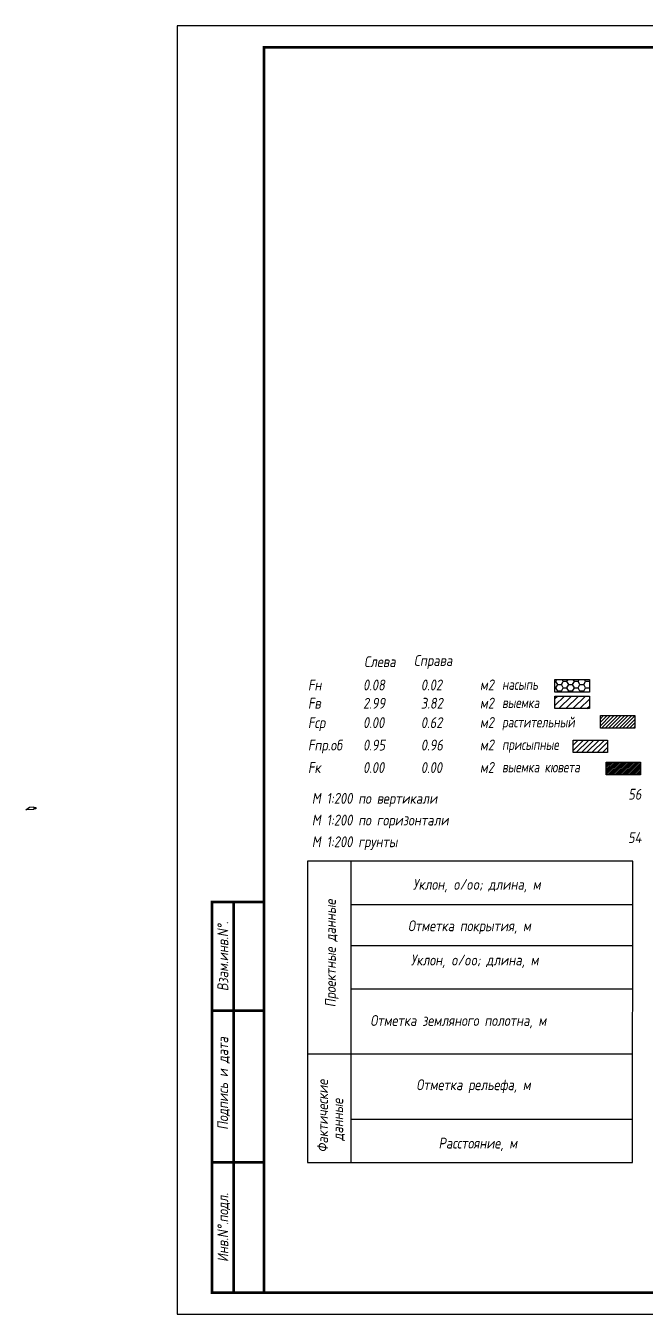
# Model space of a CAD drawing. Extents: x -717 to 1451, y -133302 to 233.
# Drawn here: x -65 to 77.9, y -66069.4 to -65772.4 of the extents above; entities that cross this region are included whole.
import ezdxf
from ezdxf.enums import TextEntityAlignment as Align

# ---------------------------------------------------------------- set-up
doc = ezdxf.new("R2010")
doc.units = 0
for name, color, linetype in [('Зарамочное оформление', 7, 'Continuous'), ('Линейка абсолютных высот', 7, 'Continuous'), ('Объем выемки', 7, 'Continuous'), ('Объем кюветов', 7, 'Continuous'), ('Объем насыпи', 7, 'Continuous'), ('Объем присыпных обочин', 7, 'Continuous'), ('Объем срезки растительного слоя', 7, 'Continuous'), ('Объём_2650', 7, 'Continuous'), ('Таблица', 7, 'Continuous')]:
    doc.layers.add(name, color=color, linetype=linetype)
for name, color, linetype, true_color in [('Объём_2563', 7, 'Continuous', 0xff8000), ('Объём_2570', 7, 'Continuous', 0x80ff00), ('Объём_2600', 7, 'Continuous', 0x808000), ('Объём_2620', 2, 'Continuous', 0xffff00)]:
    doc.layers.add(name, color=color, linetype=linetype, true_color=true_color)
doc.styles.add('М', font='romand.shx', dxfattribs={"width": 0.8, "oblique": 10, "height": 2.5})

# ---------------------------------------------------------------- blocks, each defined once
blk = doc.blocks.new('условные обозначения')
at = {"layer": 'Объём_2563'}
h = blk.add_hatch(dxfattribs=at)
h.set_pattern_fill('ANSI31', color=256, scale=0.3)
h.set_pattern_definition([(45, (-34.5, -100.5), (-0.673519, 0.673519), [])])
h.paths.add_polyline_path([(18.26, 7.53), (27.08, 7.53), (27.08, 4.62), (18.26, 4.62)])
at = {"layer": 'Объём_2570'}
h = blk.add_hatch(dxfattribs=at)
h.set_pattern_fill('ANSI31', color=3, scale=0.2)
h.set_pattern_definition([(45, (-32.9034, -100.5), (-0.4490128, 0.4490128), [])])
h.paths.add_polyline_path([(25.29, 13.16), (34.12, 13.16), (34.12, 10.25), (25.29, 10.25)])
at = {"layer": 'Объём_2600'}
h = blk.add_hatch(dxfattribs=at)
h.set_pattern_fill('ANSI31', color=6, scale=0.4)
h.set_pattern_definition([(45, (-34.5, -100.5), (-0.898026, 0.898026), [])])
h.paths.add_polyline_path([(13.63, 17.67), (22.46, 17.67), (22.46, 14.76), (13.63, 14.76)])
at = {"layer": 'Объём_2620'}
h = blk.add_hatch(dxfattribs=at)
h.set_pattern_fill('ANSI31', color=2, scale=0.1)
h.set_pattern_definition([(45, (-33.755, -100.5), (-0.2245064, 0.2245064), [])])
h.paths.add_polyline_path([(26.75, 2.41), (35.57, 2.41), (35.57, -0.5), (26.75, -0.5)])
at = {"layer": 'Объём_2650'}
h = blk.add_hatch(dxfattribs=at)
h.set_pattern_fill('HONEY', color=5, scale=0.3)
h.set_pattern_definition([(0, (-34.5, -100.5), (1.42875, 0.824889), [0.9525, -1.905]), (120, (-34.5, -100.5), (-1.42875, 0.824889), [0.9525, -1.905]), (60, (-34.5, -100.5), (3e-09, 1.6497784), [-1.905, 0.9525])])
h.paths.add_polyline_path([(13.63, 21.49), (22.46, 21.49), (22.46, 18.58), (13.63, 18.58)])
at = {"layer": 'Объём_2563'}
blk.add_lwpolyline([(18.26, 7.53), (27.08, 7.53), (27.08, 4.62), (18.26, 4.62)], close=True, dxfattribs=at)
at = {"layer": 'Объём_2620', "color": 2}
blk.add_lwpolyline([(26.75, 2.41), (35.57, 2.41), (35.57, -0.5), (26.75, -0.5)], close=True, dxfattribs=at)
at = {"layer": 'Объём_2650', "color": 5}
blk.add_lwpolyline([(13.63, 21.49), (22.46, 21.49), (22.46, 18.58), (13.63, 18.58)], close=True, dxfattribs=at)
at = {"layer": 'Объём_2650', "color": 6}
blk.add_lwpolyline([(13.63, 17.67), (22.46, 17.67), (22.46, 14.76), (13.63, 14.76)], close=True, dxfattribs=at)
at = {"layer": 'Объём_2650', "color": 3}
blk.add_lwpolyline([(25.29, 13.16), (34.12, 13.16), (34.12, 10.25), (25.29, 10.25)], close=True, dxfattribs=at)
at = {"layer": 'Объем насыпи', "color": 1, "style": 'М', "oblique": 10, "width": 0.8}
for s, p in [('насыпь', (0.09, 19.09)), ('выемка', (0.09, 14.89)), ('растительный', (0.09, 10.42)), ('присыпные', (0.09, 5.24)), ('выемка кювета', (0.09, 0.06))]:
    blk.add_text(s, height=2.5, dxfattribs=at).set_placement(p)

msp = doc.modelspace()

# ---------------------------------------------------------------- linework, layer by layer
at = {"layer": 'Объём_2563', "color": 250, "flags": 128}
msp.add_lwpolyline([(-64.112, -65952.531), (-63.211, -65952.495), (-63.211, -65952.636), (-62.712, -65952.636), (-62.712, -65952.905), (-63.012, -65952.911), (-63.195, -65953.095), (-65.012, -65953.131), (-64.112, -65952.531), (-64.112, -65952.531)], dxfattribs=at)
at = {"layer": 'Таблица', "linetype": 'Continuous', "flags": 128}
for points in [[(0, -65965), (-0.054, -66034.421)], [(75, -65965), (0, -65965)], [(10, -65965), (10, -66034.421)], [(74.946, -66034.421), (75, -65965)], [(10, -65975), (75, -65975)], [(10, -65984.421), (75, -65984.421)], [(9.946, -65994.421), (74.946, -65994.421)], [(-0.054, -66009.421), (74.946, -66009.421)], [(9.946, -66024.421), (74.946, -66024.421)], [(-0.054, -66034.421), (74.946, -66034.421)]]:
    msp.add_lwpolyline(points, dxfattribs=at)

# ---------------------------------------------------------------- block references
at = {"layer": 'Объём_2570', "xscale": 0.9}
msp.add_blockref('условные обозначения', (44.779, -65944.591), dxfattribs=at)

# ---------------------------------------------------------------- texts
at = {"style": 'М', "oblique": 10, "width": 0.8}
msp.add_text('М 1:200 грунты', height=2.5, dxfattribs=at).set_placement((0.973, -65961.769))
at = {"layer": 'Линейка абсолютных высот', "style": 'М', "oblique": 10, "width": 0.8}
for s, p in [('56', (77, -65949.557)), ('54', (77, -65959.557))]:
    msp.add_text(s, height=2.5, dxfattribs=at).set_placement(p, align=Align.MIDDLE_RIGHT)
at = {"layer": 'Объем выемки', "style": 'М', "oblique": 10, "width": 0.8}
for s, p in [('Fв', (0.085, -65929.835)), ('2.99', (12.785, -65929.835)), ('3.82', (26.126, -65929.835)), ('м2', (39.731, -65929.802))]:
    msp.add_text(s, height=2.5, dxfattribs=at).set_placement(p)
at = {"layer": 'Объем кюветов', "style": 'М', "oblique": 10, "width": 0.8}
for s, p in [('Fк', (0.085, -65944.66)), ('0.00', (12.785, -65944.66)), ('0.00', (26.126, -65944.66)), ('м2', (39.731, -65944.627))]:
    msp.add_text(s, height=2.5, dxfattribs=at).set_placement(p)
at = {"layer": 'Объем насыпи', "style": 'М', "oblique": 10, "width": 0.8}
for s, p in [('Слева', (13.029, -65920.249)), ('Справа', (24.522, -65919.982)), ('Fн', (0.085, -65925.63)), ('0.08', (12.785, -65925.63)), ('0.02', (26.126, -65925.63)), ('м2', (39.731, -65925.597))]:
    msp.add_text(s, height=2.5, dxfattribs=at).set_placement(p)
at = {"layer": 'Объем присыпных обочин', "style": 'М', "oblique": 10, "width": 0.8}
for s, p in [('Fпр.об', (0.085, -65939.481)), ('м2', (39.731, -65939.448)), ('0.95', (12.785, -65939.481)), ('0.96', (26.126, -65939.481))]:
    msp.add_text(s, height=2.5, dxfattribs=at).set_placement(p)
at = {"layer": 'Объем срезки растительного слоя', "style": 'М', "oblique": 10, "width": 0.8}
for s, p in [('Fср', (0.085, -65934.303)), ('0.00', (12.785, -65934.303)), ('0.62', (26.126, -65934.303)), ('м2', (39.731, -65934.269))]:
    msp.add_text(s, height=2.5, dxfattribs=at).set_placement(p)
at = {"layer": 'Таблица', "style": 'М', "oblique": 10, "width": 0.8}
for s, p in [('М 1:200 по вертикали', (0.973, -65951.769)), ('М 1:200 по горизонтали', (0.973, -65956.769)), ('Уклон, o/oo; длина, м', (24.315, -65971.584)), ('Отметка покрытия, м', (23.148, -65981.139)), ('Уклон, o/oo; длина, м', (23.824, -65989.017)), ('Отметка земляного полотна, м', (14.462, -66002.965)), ('Отметка рельефа, м', (25.077, -66017.777)), ('Расстояние, м', (30.202, -66031.23))]:
    msp.add_text(s, height=2.5, dxfattribs=at).set_placement(p)
for s, p in [('Проектные данные ', (6.519, -65998.679)), ('Фактические ', (4.698, -66032.134)), ('данные', (8.204, -66029.429))]:
    msp.add_text(s, height=2.5, rotation=90, dxfattribs=at).set_placement(p)

# ---------------------------------------------------------------- wipeouts: each hides what was drawn before it
msp.add_wipeout([(-10.054, -65974.421), (-22.054, -65974.421), (-22.054, -66064.421), (-10.054, -66064.421)]).dxf.layer = 'Зарамочное оформление'

# ---------------------------------------------------------------- next in the draw order: linework, layer by layer
at = {"flags": 128}
msp.add_lwpolyline([(-30.054, -66069.421), (389.946, -66069.421), (389.946, -65772.421), (-30.054, -65772.421)], close=True, dxfattribs=at)
at = {"const_width": 0.6, "flags": 128}
msp.add_lwpolyline([(-10.054, -66064.421), (384.946, -66064.421), (384.946, -65777.421), (-10.054, -65777.421)], close=True, dxfattribs=at)
at = {"layer": 'Зарамочное оформление', "linetype": 'Continuous', "lineweight": -3, "const_width": 0.6, "flags": 128}
for points in [[(-10.054, -66064.421), (-22.054, -66064.421), (-22.054, -65974.421), (-10.054, -65974.421)], [(-17.054, -66064.421), (-17.054, -65974.421)], [(-22.054, -65999.421), (-10.054, -65999.421)], [(-22.054, -66034.421), (-10.054, -66034.421)]]:
    msp.add_lwpolyline(points, dxfattribs=at)

# ---------------------------------------------------------------- next in the draw order: texts
at = {"layer": 'Зарамочное оформление', "lineweight": 15, "style": 'М', "oblique": 10, "width": 0.8}
for s, p in [('Взам.инв.N%%d.', (-19.554, -65986.921)), ('Подпись и дата', (-19.572, -66016.227)), ('Инв.N%%d.подл.', (-19.554, -66049.421))]:
    msp.add_text(s, height=2.5, rotation=90, dxfattribs=at).set_placement(p, align=Align.MIDDLE_CENTER)

doc.saveas('drawing.dxf')
